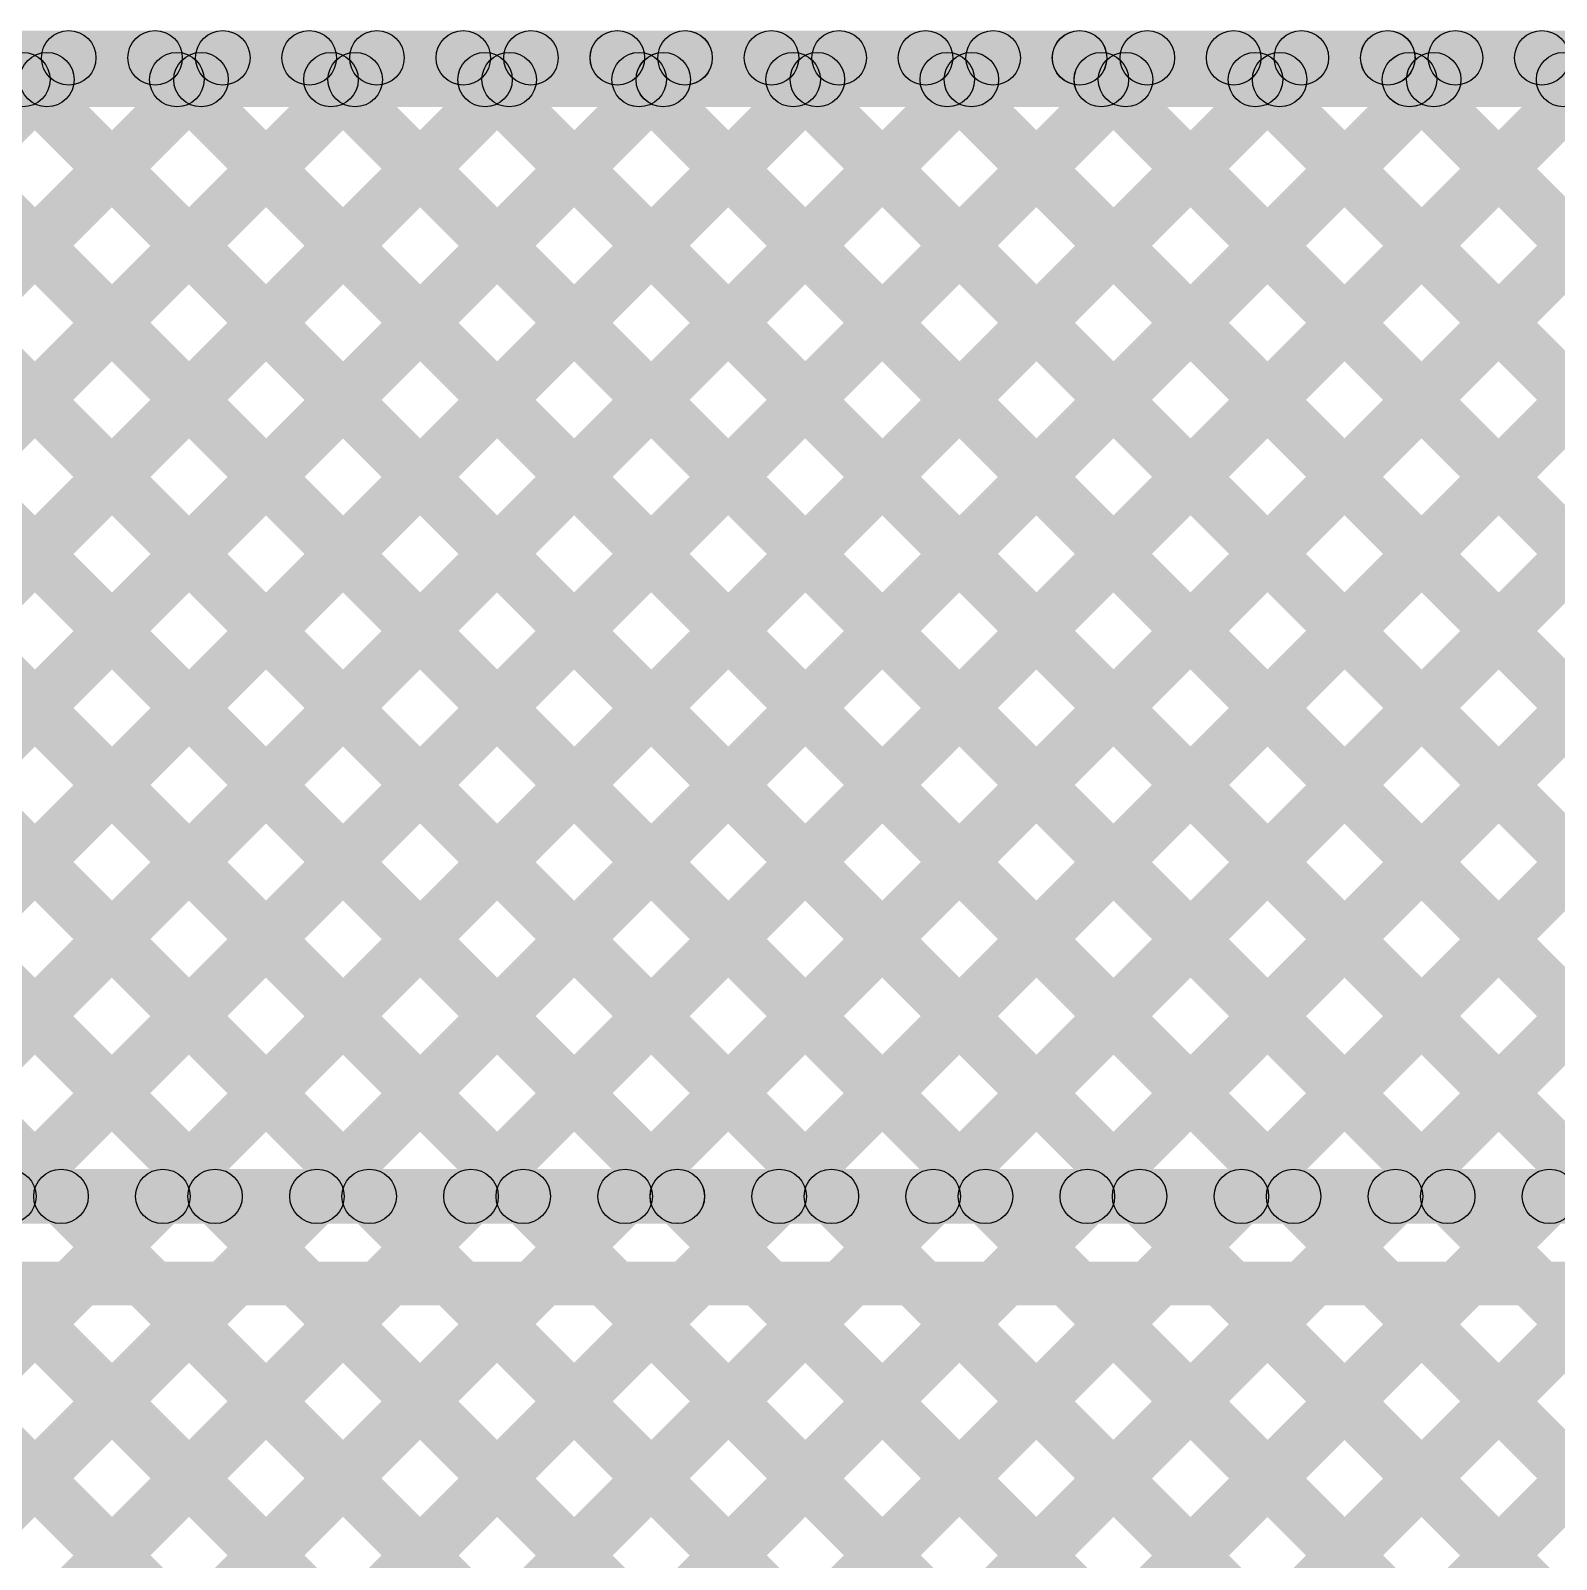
# Model space of a CAD drawing. Header units: millimetres. Extents: x -0.08 to 5.25, y -0.08 to 2.73.
# Drawn here: x 1.4866 to 1.7667, y 2.0134 to 2.294 of the extents above; entities that cross this region are included whole.
import ezdxf

# ---------------------------------------------------------------- set-up
doc = ezdxf.new("R2010")
doc.units = ezdxf.units.MM
doc.header["$MEASUREMENT"] = 0
doc.layers.add('BottomLayer', color=5, linetype='Continuous')
doc.layers.add('TopLayer', color=1, linetype='Continuous')

msp = doc.modelspace()

# ---------------------------------------------------------------- hatches: boundary and pattern name
at = {"layer": 'BottomLayer'}
for points in [[(1.22766, 2.01596), (1.22059, 2.02303), (1.48609, 2.28854), (1.49316, 2.28146)], [(1.22766, 2.01596), (1.22059, 2.02304), (1.48609, 2.28854), (1.49316, 2.28146)], [(1.24181, 2.00182), (1.23473, 2.00889), (1.51438, 2.28854), (1.52145, 2.28146)], [(1.24181, 2.00182), (1.23473, 2.00889), (1.51438, 2.28854), (1.52145, 2.28146)], [(1.25595, 1.98768), (1.24888, 1.99475), (1.54266, 2.28854), (1.54973, 2.28146)], [(1.25595, 1.98768), (1.24888, 1.99475), (1.54266, 2.28854), (1.54973, 2.28146)], [(1.27009, 1.97354), (1.26302, 1.98061), (1.57095, 2.28854), (1.57802, 2.28146)], [(1.27009, 1.97354), (1.26302, 1.98061), (1.57095, 2.28854), (1.57802, 2.28146)], [(1.28423, 1.9594), (1.27716, 1.96647), (1.59923, 2.28854), (1.6063, 2.28146)], [(1.28423, 1.9594), (1.27716, 1.96647), (1.59923, 2.28854), (1.6063, 2.28146)], [(1.29735, 1.94422), (1.29027, 1.9513), (1.62751, 2.28854), (1.63459, 2.28146)], [(1.29735, 1.94422), (1.29027, 1.9513), (1.62751, 2.28854), (1.63458, 2.28146)], [(1.29835, 1.91694), (1.29128, 1.92401), (1.6558, 2.28854), (1.66287, 2.28146)], [(1.29835, 1.91694), (1.29128, 1.92401), (1.6558, 2.28854), (1.66287, 2.28146)], [(1.32615, 1.91646), (1.31908, 1.92354), (1.68408, 2.28854), (1.69115, 2.28146)], [(1.32615, 1.91646), (1.31908, 1.92354), (1.68408, 2.28854), (1.69115, 2.28146)], [(1.35444, 1.91646), (1.34737, 1.92354), (1.71237, 2.28854), (1.71944, 2.28146)], [(1.35444, 1.91646), (1.34737, 1.92354), (1.71237, 2.28854), (1.71944, 2.28146)], [(1.38272, 1.91646), (1.37565, 1.92354), (1.74065, 2.28854), (1.74772, 2.28146)], [(1.38272, 1.91646), (1.37565, 1.92354), (1.74065, 2.28854), (1.74772, 2.28146)], [(1.38753, 2.28), (1.38753, 2.29), (2.18059, 2.29), (2.18059, 2.28)], [(1.38753, 2.28), (1.38753, 2.29), (2.18059, 2.29), (2.18059, 2.28)], [(1.39681, 2.28146), (1.40388, 2.28854), (1.76888, 1.92354), (1.76181, 1.91646)], [(1.39681, 2.28146), (1.40388, 2.28854), (1.76888, 1.92354), (1.76181, 1.91646)], [(1.41101, 1.91646), (1.40394, 1.92354), (1.76894, 2.28854), (1.77601, 2.28146)], [(1.41101, 1.91646), (1.40394, 1.92354), (1.76894, 2.28854), (1.77601, 2.28146)], [(1.42509, 2.28146), (1.43217, 2.28854), (1.79717, 1.92354), (1.79009, 1.91646)], [(1.42509, 2.28146), (1.43216, 2.28854), (1.79716, 1.92354), (1.79009, 1.91646)], [(1.43929, 1.91646), (1.43222, 1.92354), (1.79722, 2.28854), (1.80429, 2.28146)], [(1.43929, 1.91646), (1.43222, 1.92354), (1.79722, 2.28854), (1.80429, 2.28146)], [(1.45338, 2.28146), (1.46045, 2.28854), (1.82545, 1.92354), (1.81838, 1.91646)], [(1.45338, 2.28146), (1.46045, 2.28854), (1.82545, 1.92354), (1.81838, 1.91646)], [(1.46758, 1.91646), (1.4605, 1.92354), (1.8255, 2.28854), (1.83258, 2.28146)], [(1.46757, 1.91646), (1.4605, 1.92354), (1.8255, 2.28854), (1.83257, 2.28146)], [(1.48166, 2.28146), (1.48873, 2.28854), (1.85373, 1.92354), (1.84666, 1.91646)], [(1.48166, 2.28146), (1.48873, 2.28854), (1.85373, 1.92354), (1.84666, 1.91646)], [(1.49586, 1.91646), (1.48879, 1.92354), (1.85379, 2.28854), (1.86086, 2.28146)], [(1.49586, 1.91646), (1.48879, 1.92354), (1.85379, 2.28854), (1.86086, 2.28146)], [(1.50995, 2.28146), (1.51702, 2.28854), (1.88202, 1.92354), (1.87495, 1.91646)], [(1.50995, 2.28146), (1.51702, 2.28854), (1.88202, 1.92354), (1.87495, 1.91646)], [(1.52414, 1.91646), (1.51707, 1.92354), (1.88207, 2.28854), (1.88914, 2.28146)], [(1.52414, 1.91646), (1.51707, 1.92354), (1.88207, 2.28854), (1.88914, 2.28146)], [(1.53823, 2.28146), (1.5453, 2.28854), (1.9103, 1.92354), (1.90323, 1.91646)], [(1.53823, 2.28146), (1.5453, 2.28854), (1.9103, 1.92354), (1.90323, 1.91646)], [(1.55243, 1.91646), (1.54536, 1.92354), (1.91036, 2.28854), (1.91743, 2.28146)], [(1.55243, 1.91646), (1.54536, 1.92354), (1.91036, 2.28854), (1.91743, 2.28146)], [(1.56651, 2.28146), (1.57358, 2.28854), (1.93858, 1.92354), (1.93151, 1.91646)], [(1.56652, 2.28146), (1.57359, 2.28854), (1.93859, 1.92354), (1.93152, 1.91646)], [(1.58071, 1.91646), (1.57364, 1.92354), (1.93864, 2.28854), (1.94571, 2.28146)], [(1.58071, 1.91646), (1.57364, 1.92354), (1.93864, 2.28854), (1.94571, 2.28146)], [(1.5948, 2.28146), (1.60187, 2.28854), (1.96687, 1.92354), (1.9598, 1.91646)], [(1.5948, 2.28146), (1.60187, 2.28854), (1.96687, 1.92354), (1.9598, 1.91646)], [(1.609, 1.91646), (1.60193, 1.92354), (1.96693, 2.28854), (1.974, 2.28146)], [(1.609, 1.91646), (1.60193, 1.92354), (1.96693, 2.28854), (1.974, 2.28146)], [(1.62308, 2.28146), (1.63016, 2.28854), (1.99008, 1.92861), (1.98301, 1.92154)], [(1.62308, 2.28146), (1.63015, 2.28854), (1.99008, 1.92861), (1.98301, 1.92154)], [(1.63728, 1.91646), (1.63021, 1.92354), (1.99521, 2.28854), (2.00228, 2.28146)], [(1.63728, 1.91646), (1.63021, 1.92354), (1.99521, 2.28854), (2.00228, 2.28146)], [(1.65136, 2.28146), (1.65844, 2.28854), (2.00422, 1.94275), (1.99715, 1.93568)], [(1.65137, 2.28146), (1.65844, 2.28854), (2.00422, 1.94275), (1.99715, 1.93568)], [(1.66557, 1.91646), (1.65849, 1.92354), (2.02349, 2.28854), (2.03057, 2.28146)], [(1.66556, 1.91646), (1.65849, 1.92354), (2.02349, 2.28854), (2.03056, 2.28146)], [(1.67965, 2.28146), (1.68672, 2.28854), (2.01837, 1.95689), (2.0113, 1.94982)], [(1.67965, 2.28146), (1.68672, 2.28854), (2.01836, 1.95689), (2.01129, 1.94982)], [(1.70793, 2.28146), (1.715, 2.28854), (2.03251, 1.97103), (2.02544, 1.96396)], [(1.70794, 2.28146), (1.71501, 2.28854), (2.03251, 1.97104), (2.02544, 1.96396)], [(1.73622, 2.28146), (1.74329, 2.28854), (2.04665, 1.98518), (2.03958, 1.97811)], [(1.73622, 2.28146), (1.74329, 2.28854), (2.04665, 1.98518), (2.03958, 1.9781)], [(1.7645, 2.28146), (1.77157, 2.28854), (2.06079, 1.99932), (2.05372, 1.99225)], [(1.76451, 2.28146), (1.77158, 2.28854), (2.06079, 1.99932), (2.05372, 1.99225)], [(1.37626, 2.27373), (1.38333, 2.2808), (1.7406, 1.92354), (1.73353, 1.91646)], [(1.37626, 2.27373), (1.38333, 2.2808), (1.7406, 1.92354), (1.73352, 1.91646)], [(1.36212, 2.25959), (1.36919, 2.26666), (1.71231, 1.92354), (1.70524, 1.91646)], [(1.36212, 2.25959), (1.36919, 2.26666), (1.71231, 1.92354), (1.70524, 1.91646)], [(1.34797, 2.24545), (1.35505, 2.25252), (1.68403, 1.92354), (1.67696, 1.91646)], [(1.34797, 2.24545), (1.35504, 2.25252), (1.68403, 1.92354), (1.67696, 1.91646)], [(1.33383, 2.23131), (1.3409, 2.23838), (1.65574, 1.92354), (1.64867, 1.91646)], [(1.33383, 2.2313), (1.3409, 2.23838), (1.65574, 1.92354), (1.64867, 1.91646)], [(1.31969, 2.21716), (1.32676, 2.22423), (1.62746, 1.92354), (1.62039, 1.91646)], [(1.31969, 2.21716), (1.32676, 2.22423), (1.62746, 1.92354), (1.62039, 1.91646)], [(1.30555, 2.20302), (1.31262, 2.21009), (1.59918, 1.92354), (1.5921, 1.91646)], [(1.30555, 2.20302), (1.31262, 2.21009), (1.59917, 1.92354), (1.5921, 1.91646)]]:
    msp.add_hatch(color=5, dxfattribs=at).paths.add_polyline_path(points)
h = msp.add_hatch(color=5, dxfattribs=at)
edge = h.paths.add_edge_path()
edge.add_arc((1.4852, 2.285), 0.005, 0, 360)
h = msp.add_hatch(color=5, dxfattribs=at)
edge = h.paths.add_edge_path()
edge.add_arc((1.4852, 2.285), 0.005, 0, 360)
h = msp.add_hatch(color=5, dxfattribs=at)
edge = h.paths.add_edge_path()
edge.add_arc((1.48963, 2.285), 0.005, 0, 360)
h = msp.add_hatch(color=5, dxfattribs=at)
edge = h.paths.add_edge_path()
edge.add_arc((1.48963, 2.285), 0.005, 0, 360)
h = msp.add_hatch(color=5, dxfattribs=at)
edge = h.paths.add_edge_path()
edge.add_arc((1.51348, 2.285), 0.005, 0, 360)
h = msp.add_hatch(color=5, dxfattribs=at)
edge = h.paths.add_edge_path()
edge.add_arc((1.51348, 2.285), 0.005, 0, 360)
h = msp.add_hatch(color=5, dxfattribs=at)
edge = h.paths.add_edge_path()
edge.add_arc((1.51791, 2.285), 0.005, 0, 360)
h = msp.add_hatch(color=5, dxfattribs=at)
edge = h.paths.add_edge_path()
edge.add_arc((1.51791, 2.285), 0.005, 0, 360)
h = msp.add_hatch(color=5, dxfattribs=at)
edge = h.paths.add_edge_path()
edge.add_arc((1.54177, 2.285), 0.005, 0, 360)
h = msp.add_hatch(color=5, dxfattribs=at)
edge = h.paths.add_edge_path()
edge.add_arc((1.54177, 2.285), 0.005, 0, 360)
h = msp.add_hatch(color=5, dxfattribs=at)
edge = h.paths.add_edge_path()
edge.add_arc((1.5462, 2.285), 0.005, 0, 360)
h = msp.add_hatch(color=5, dxfattribs=at)
edge = h.paths.add_edge_path()
edge.add_arc((1.5462, 2.285), 0.005, 0, 360)
h = msp.add_hatch(color=5, dxfattribs=at)
edge = h.paths.add_edge_path()
edge.add_arc((1.57005, 2.285), 0.005, 0, 360)
h = msp.add_hatch(color=5, dxfattribs=at)
edge = h.paths.add_edge_path()
edge.add_arc((1.57005, 2.285), 0.005, 0, 360)
h = msp.add_hatch(color=5, dxfattribs=at)
edge = h.paths.add_edge_path()
edge.add_arc((1.57448, 2.285), 0.005, 0, 360)
h = msp.add_hatch(color=5, dxfattribs=at)
edge = h.paths.add_edge_path()
edge.add_arc((1.57448, 2.285), 0.005, 0, 360)
h = msp.add_hatch(color=5, dxfattribs=at)
edge = h.paths.add_edge_path()
edge.add_arc((1.59834, 2.285), 0.005, 0, 360)
h = msp.add_hatch(color=5, dxfattribs=at)
edge = h.paths.add_edge_path()
edge.add_arc((1.59833, 2.285), 0.005, 0, 360)
h = msp.add_hatch(color=5, dxfattribs=at)
edge = h.paths.add_edge_path()
edge.add_arc((1.60277, 2.285), 0.005, 0, 360)
h = msp.add_hatch(color=5, dxfattribs=at)
edge = h.paths.add_edge_path()
edge.add_arc((1.60276, 2.285), 0.005, 0, 360)
h = msp.add_hatch(color=5, dxfattribs=at)
edge = h.paths.add_edge_path()
edge.add_arc((1.62662, 2.285), 0.005, 0, 360)
h = msp.add_hatch(color=5, dxfattribs=at)
edge = h.paths.add_edge_path()
edge.add_arc((1.62662, 2.285), 0.005, 0, 360)
h = msp.add_hatch(color=5, dxfattribs=at)
edge = h.paths.add_edge_path()
edge.add_arc((1.63105, 2.285), 0.005, 0, 360)
h = msp.add_hatch(color=5, dxfattribs=at)
edge = h.paths.add_edge_path()
edge.add_arc((1.63105, 2.285), 0.005, 0, 360)
h = msp.add_hatch(color=5, dxfattribs=at)
edge = h.paths.add_edge_path()
edge.add_arc((1.6549, 2.285), 0.005, 0, 360)
h = msp.add_hatch(color=5, dxfattribs=at)
edge = h.paths.add_edge_path()
edge.add_arc((1.6549, 2.285), 0.005, 0, 360)
h = msp.add_hatch(color=5, dxfattribs=at)
edge = h.paths.add_edge_path()
edge.add_arc((1.65933, 2.285), 0.005, 0, 360)
h = msp.add_hatch(color=5, dxfattribs=at)
edge = h.paths.add_edge_path()
edge.add_arc((1.65933, 2.285), 0.005, 0, 360)
h = msp.add_hatch(color=5, dxfattribs=at)
edge = h.paths.add_edge_path()
edge.add_arc((1.68318, 2.285), 0.005, 0, 360)
h = msp.add_hatch(color=5, dxfattribs=at)
edge = h.paths.add_edge_path()
edge.add_arc((1.68319, 2.285), 0.005, 0, 360)
h = msp.add_hatch(color=5, dxfattribs=at)
edge = h.paths.add_edge_path()
edge.add_arc((1.68762, 2.285), 0.005, 0, 360)
h = msp.add_hatch(color=5, dxfattribs=at)
edge = h.paths.add_edge_path()
edge.add_arc((1.68762, 2.285), 0.005, 0, 360)
h = msp.add_hatch(color=5, dxfattribs=at)
edge = h.paths.add_edge_path()
edge.add_arc((1.71147, 2.285), 0.005, 0, 360)
h = msp.add_hatch(color=5, dxfattribs=at)
edge = h.paths.add_edge_path()
edge.add_arc((1.71147, 2.285), 0.005, 0, 360)
h = msp.add_hatch(color=5, dxfattribs=at)
edge = h.paths.add_edge_path()
edge.add_arc((1.7159, 2.285), 0.005, 0, 360)
h = msp.add_hatch(color=5, dxfattribs=at)
edge = h.paths.add_edge_path()
edge.add_arc((1.7159, 2.285), 0.005, 0, 360)
h = msp.add_hatch(color=5, dxfattribs=at)
edge = h.paths.add_edge_path()
edge.add_arc((1.73975, 2.285), 0.005, 0, 360)
h = msp.add_hatch(color=5, dxfattribs=at)
edge = h.paths.add_edge_path()
edge.add_arc((1.73976, 2.285), 0.005, 0, 360)
h = msp.add_hatch(color=5, dxfattribs=at)
edge = h.paths.add_edge_path()
edge.add_arc((1.74419, 2.285), 0.005, 0, 360)
h = msp.add_hatch(color=5, dxfattribs=at)
edge = h.paths.add_edge_path()
edge.add_arc((1.74419, 2.285), 0.005, 0, 360)
h = msp.add_hatch(color=5, dxfattribs=at)
edge = h.paths.add_edge_path()
edge.add_arc((1.76804, 2.285), 0.005, 0, 360)
h = msp.add_hatch(color=5, dxfattribs=at)
edge = h.paths.add_edge_path()
edge.add_arc((1.76804, 2.285), 0.005, 0, 360)
at = {"layer": 'TopLayer'}
for points in [[(1.17353, 2.284), (1.17353, 2.294), (2.35804, 2.294), (2.35804, 2.284)], [(1.17353, 2.284), (1.17353, 2.294), (2.35804, 2.294), (2.35804, 2.284)], [(1.27967, 2.28546), (1.28674, 2.29254), (1.49574, 2.08354), (1.48867, 2.07646)], [(1.27967, 2.28546), (1.28674, 2.29254), (1.49574, 2.08354), (1.48867, 2.07646)], [(1.28816, 2.07646), (1.28109, 2.08354), (1.49009, 2.29254), (1.49716, 2.28546)], [(1.28816, 2.07646), (1.28109, 2.08354), (1.49009, 2.29254), (1.49716, 2.28546)], [(1.30796, 2.28546), (1.31503, 2.29254), (1.52403, 2.08354), (1.51696, 2.07646)], [(1.30796, 2.28546), (1.31503, 2.29254), (1.52403, 2.08354), (1.51696, 2.07646)], [(1.31645, 2.07646), (1.30938, 2.08354), (1.51838, 2.29254), (1.52545, 2.28546)], [(1.31645, 2.07646), (1.30938, 2.08354), (1.51838, 2.29254), (1.52545, 2.28546)], [(1.33624, 2.28546), (1.34331, 2.29254), (1.55231, 2.08354), (1.54524, 2.07646)], [(1.33624, 2.28546), (1.34331, 2.29254), (1.55231, 2.08354), (1.54524, 2.07646)], [(1.34473, 2.07646), (1.33766, 2.08354), (1.54666, 2.29254), (1.55373, 2.28546)], [(1.34473, 2.07646), (1.33766, 2.08354), (1.54666, 2.29254), (1.55373, 2.28546)], [(1.36452, 2.28546), (1.3716, 2.29254), (1.5806, 2.08354), (1.57352, 2.07646)], [(1.36453, 2.28546), (1.3716, 2.29254), (1.5806, 2.08354), (1.57353, 2.07646)], [(1.37302, 2.07646), (1.36595, 2.08354), (1.57495, 2.29254), (1.58202, 2.28546)], [(1.37302, 2.07646), (1.36595, 2.08354), (1.57495, 2.29254), (1.58202, 2.28546)], [(1.39281, 2.28546), (1.39988, 2.29254), (1.60888, 2.08354), (1.60181, 2.07646)], [(1.39281, 2.28546), (1.39988, 2.29254), (1.60888, 2.08354), (1.60181, 2.07646)], [(1.4013, 2.07646), (1.39423, 2.08354), (1.60323, 2.29254), (1.6103, 2.28546)], [(1.4013, 2.07646), (1.39423, 2.08354), (1.60323, 2.29254), (1.6103, 2.28546)], [(1.42109, 2.28546), (1.42817, 2.29254), (1.63717, 2.08354), (1.63009, 2.07646)], [(1.42109, 2.28546), (1.42816, 2.29254), (1.63716, 2.08354), (1.63009, 2.07646)], [(1.42959, 2.07646), (1.42251, 2.08354), (1.63151, 2.29254), (1.63859, 2.28546)], [(1.42958, 2.07646), (1.42251, 2.08354), (1.63151, 2.29254), (1.63858, 2.28546)], [(1.44938, 2.28546), (1.45645, 2.29254), (1.66545, 2.08354), (1.65838, 2.07646)], [(1.44938, 2.28546), (1.45645, 2.29254), (1.66545, 2.08354), (1.65838, 2.07646)], [(1.45787, 2.07646), (1.4508, 2.08354), (1.6598, 2.29254), (1.66687, 2.28546)], [(1.45787, 2.07646), (1.4508, 2.08354), (1.6598, 2.29254), (1.66687, 2.28546)], [(1.47766, 2.28546), (1.48473, 2.29254), (1.69373, 2.08354), (1.68666, 2.07646)], [(1.47766, 2.28546), (1.48473, 2.29254), (1.69373, 2.08354), (1.68666, 2.07646)], [(1.48615, 2.07646), (1.47908, 2.08354), (1.68808, 2.29254), (1.69515, 2.28546)], [(1.48615, 2.07646), (1.47908, 2.08354), (1.68808, 2.29254), (1.69515, 2.28546)], [(1.50595, 2.28546), (1.51302, 2.29254), (1.72202, 2.08354), (1.71495, 2.07646)], [(1.50595, 2.28546), (1.51302, 2.29254), (1.72202, 2.08354), (1.71495, 2.07646)], [(1.51444, 2.07646), (1.50737, 2.08354), (1.71637, 2.29254), (1.72344, 2.28546)], [(1.51444, 2.07646), (1.50737, 2.08354), (1.71637, 2.29254), (1.72344, 2.28546)], [(1.53423, 2.28546), (1.5413, 2.29254), (1.7503, 2.08354), (1.74323, 2.07646)], [(1.53423, 2.28546), (1.5413, 2.29254), (1.7503, 2.08354), (1.74323, 2.07646)], [(1.54272, 2.07646), (1.53565, 2.08354), (1.74465, 2.29254), (1.75172, 2.28546)], [(1.54272, 2.07646), (1.53565, 2.08354), (1.74465, 2.29254), (1.75172, 2.28546)], [(1.56251, 2.28546), (1.56958, 2.29254), (1.77858, 2.08354), (1.77151, 2.07646)], [(1.56252, 2.28546), (1.56959, 2.29254), (1.77859, 2.08354), (1.77152, 2.07646)], [(1.57101, 2.07646), (1.56394, 2.08354), (1.77294, 2.29254), (1.78001, 2.28546)], [(1.57101, 2.07646), (1.56394, 2.08354), (1.77294, 2.29254), (1.78001, 2.28546)], [(1.5908, 2.28546), (1.59787, 2.29254), (1.80687, 2.08354), (1.7998, 2.07646)], [(1.5908, 2.28546), (1.59787, 2.29254), (1.80687, 2.08354), (1.7998, 2.07646)], [(1.59929, 2.07646), (1.59222, 2.08354), (1.80122, 2.29254), (1.80829, 2.28546)], [(1.59929, 2.07646), (1.59222, 2.08354), (1.80122, 2.29254), (1.80829, 2.28546)], [(1.61908, 2.28546), (1.62616, 2.29254), (1.83516, 2.08354), (1.82808, 2.07646)], [(1.61908, 2.28546), (1.62615, 2.29254), (1.83515, 2.08354), (1.82808, 2.07646)], [(1.62758, 2.07646), (1.6205, 2.08354), (1.8295, 2.29254), (1.83658, 2.28546)], [(1.62757, 2.07646), (1.6205, 2.08354), (1.8295, 2.29254), (1.83657, 2.28546)], [(1.64736, 2.28546), (1.65444, 2.29254), (1.86344, 2.08354), (1.85636, 2.07646)], [(1.64737, 2.28546), (1.65444, 2.29254), (1.86344, 2.08354), (1.85637, 2.07646)], [(1.65586, 2.07646), (1.64879, 2.08354), (1.85779, 2.29254), (1.86486, 2.28546)], [(1.65586, 2.07646), (1.64879, 2.08354), (1.85779, 2.29254), (1.86486, 2.28546)], [(1.67565, 2.28546), (1.68272, 2.29254), (1.89172, 2.08354), (1.88465, 2.07646)], [(1.67565, 2.28546), (1.68272, 2.29254), (1.89172, 2.08354), (1.88465, 2.07646)], [(1.68414, 2.07646), (1.67707, 2.08354), (1.88607, 2.29254), (1.89314, 2.28546)], [(1.68414, 2.07646), (1.67707, 2.08354), (1.88607, 2.29254), (1.89314, 2.28546)], [(1.70393, 2.28546), (1.711, 2.29254), (1.92, 2.08354), (1.91293, 2.07646)], [(1.70394, 2.28546), (1.71101, 2.29254), (1.92001, 2.08354), (1.91294, 2.07646)], [(1.71243, 2.07646), (1.70536, 2.08354), (1.91436, 2.29254), (1.92143, 2.28546)], [(1.71243, 2.07646), (1.70536, 2.08354), (1.91436, 2.29254), (1.92143, 2.28546)], [(1.73222, 2.28546), (1.73929, 2.29254), (1.94829, 2.08354), (1.94122, 2.07646)], [(1.73222, 2.28546), (1.73929, 2.29254), (1.94829, 2.08354), (1.94122, 2.07646)], [(1.74071, 2.07646), (1.73364, 2.08354), (1.94264, 2.29254), (1.94971, 2.28546)], [(1.74071, 2.07646), (1.73364, 2.08354), (1.94264, 2.29254), (1.94971, 2.28546)], [(1.7605, 2.28546), (1.76757, 2.29254), (1.97657, 2.08354), (1.9695, 2.07646)], [(1.76051, 2.28546), (1.76758, 2.29254), (1.97658, 2.08354), (1.96951, 2.07646)], [(1.769, 2.07646), (1.76193, 2.08354), (1.97093, 2.29254), (1.978, 2.28546)], [(1.769, 2.07646), (1.76193, 2.08354), (1.97093, 2.29254), (1.978, 2.28546)], [(1.156, 2.075), (1.156, 2.085), (2.135, 2.085), (2.135, 2.075)], [(1.156, 2.075), (1.156, 2.085), (2.135, 2.085), (2.135, 2.075)], [(1.156, 2.06), (1.156, 2.068), (2.60547, 2.068), (2.60547, 2.06)]]:
    msp.add_hatch(color=1, dxfattribs=at).paths.add_polyline_path(points)
h = msp.add_hatch(color=1, dxfattribs=at)
edge = h.paths.add_edge_path()
edge.add_arc((1.49363, 2.289), 0.005, 0, 360)
h = msp.add_hatch(color=1, dxfattribs=at)
edge = h.paths.add_edge_path()
edge.add_arc((1.49363, 2.289), 0.005, 0, 360)
h = msp.add_hatch(color=1, dxfattribs=at)
edge = h.paths.add_edge_path()
edge.add_arc((1.50948, 2.289), 0.005, 0, 360)
h = msp.add_hatch(color=1, dxfattribs=at)
edge = h.paths.add_edge_path()
edge.add_arc((1.50948, 2.289), 0.005, 0, 360)
h = msp.add_hatch(color=1, dxfattribs=at)
edge = h.paths.add_edge_path()
edge.add_arc((1.52191, 2.289), 0.005, 0, 360)
h = msp.add_hatch(color=1, dxfattribs=at)
edge = h.paths.add_edge_path()
edge.add_arc((1.52191, 2.289), 0.005, 0, 360)
h = msp.add_hatch(color=1, dxfattribs=at)
edge = h.paths.add_edge_path()
edge.add_arc((1.53777, 2.289), 0.005, 0, 360)
h = msp.add_hatch(color=1, dxfattribs=at)
edge = h.paths.add_edge_path()
edge.add_arc((1.53777, 2.289), 0.005, 0, 360)
h = msp.add_hatch(color=1, dxfattribs=at)
edge = h.paths.add_edge_path()
edge.add_arc((1.5502, 2.289), 0.005, 0, 360)
h = msp.add_hatch(color=1, dxfattribs=at)
edge = h.paths.add_edge_path()
edge.add_arc((1.5502, 2.289), 0.005, 0, 360)
h = msp.add_hatch(color=1, dxfattribs=at)
edge = h.paths.add_edge_path()
edge.add_arc((1.56605, 2.289), 0.005, 0, 360)
h = msp.add_hatch(color=1, dxfattribs=at)
edge = h.paths.add_edge_path()
edge.add_arc((1.56605, 2.289), 0.005, 0, 360)
h = msp.add_hatch(color=1, dxfattribs=at)
edge = h.paths.add_edge_path()
edge.add_arc((1.57848, 2.289), 0.005, 0, 360)
h = msp.add_hatch(color=1, dxfattribs=at)
edge = h.paths.add_edge_path()
edge.add_arc((1.57848, 2.289), 0.005, 0, 360)
h = msp.add_hatch(color=1, dxfattribs=at)
edge = h.paths.add_edge_path()
edge.add_arc((1.59434, 2.289), 0.005, 0, 360)
h = msp.add_hatch(color=1, dxfattribs=at)
edge = h.paths.add_edge_path()
edge.add_arc((1.59433, 2.289), 0.005, 0, 360)
h = msp.add_hatch(color=1, dxfattribs=at)
edge = h.paths.add_edge_path()
edge.add_arc((1.60677, 2.289), 0.005, 0, 360)
h = msp.add_hatch(color=1, dxfattribs=at)
edge = h.paths.add_edge_path()
edge.add_arc((1.60676, 2.289), 0.005, 0, 360)
h = msp.add_hatch(color=1, dxfattribs=at)
edge = h.paths.add_edge_path()
edge.add_arc((1.62262, 2.289), 0.005, 0, 360)
h = msp.add_hatch(color=1, dxfattribs=at)
edge = h.paths.add_edge_path()
edge.add_arc((1.62262, 2.289), 0.005, 0, 360)
h = msp.add_hatch(color=1, dxfattribs=at)
edge = h.paths.add_edge_path()
edge.add_arc((1.63505, 2.289), 0.005, 0, 360)
h = msp.add_hatch(color=1, dxfattribs=at)
edge = h.paths.add_edge_path()
edge.add_arc((1.63505, 2.289), 0.005, 0, 360)
h = msp.add_hatch(color=1, dxfattribs=at)
edge = h.paths.add_edge_path()
edge.add_arc((1.6509, 2.289), 0.005, 0, 360)
h = msp.add_hatch(color=1, dxfattribs=at)
edge = h.paths.add_edge_path()
edge.add_arc((1.6509, 2.289), 0.005, 0, 360)
h = msp.add_hatch(color=1, dxfattribs=at)
edge = h.paths.add_edge_path()
edge.add_arc((1.66333, 2.289), 0.005, 0, 360)
h = msp.add_hatch(color=1, dxfattribs=at)
edge = h.paths.add_edge_path()
edge.add_arc((1.66333, 2.289), 0.005, 0, 360)
h = msp.add_hatch(color=1, dxfattribs=at)
edge = h.paths.add_edge_path()
edge.add_arc((1.67918, 2.289), 0.005, 0, 360)
h = msp.add_hatch(color=1, dxfattribs=at)
edge = h.paths.add_edge_path()
edge.add_arc((1.67919, 2.289), 0.005, 0, 360)
h = msp.add_hatch(color=1, dxfattribs=at)
edge = h.paths.add_edge_path()
edge.add_arc((1.69162, 2.289), 0.005, 0, 360)
h = msp.add_hatch(color=1, dxfattribs=at)
edge = h.paths.add_edge_path()
edge.add_arc((1.69162, 2.289), 0.005, 0, 360)
h = msp.add_hatch(color=1, dxfattribs=at)
edge = h.paths.add_edge_path()
edge.add_arc((1.70747, 2.289), 0.005, 0, 360)
h = msp.add_hatch(color=1, dxfattribs=at)
edge = h.paths.add_edge_path()
edge.add_arc((1.70747, 2.289), 0.005, 0, 360)
h = msp.add_hatch(color=1, dxfattribs=at)
edge = h.paths.add_edge_path()
edge.add_arc((1.7199, 2.289), 0.005, 0, 360)
h = msp.add_hatch(color=1, dxfattribs=at)
edge = h.paths.add_edge_path()
edge.add_arc((1.7199, 2.289), 0.005, 0, 360)
h = msp.add_hatch(color=1, dxfattribs=at)
edge = h.paths.add_edge_path()
edge.add_arc((1.73575, 2.289), 0.005, 0, 360)
h = msp.add_hatch(color=1, dxfattribs=at)
edge = h.paths.add_edge_path()
edge.add_arc((1.73576, 2.289), 0.005, 0, 360)
h = msp.add_hatch(color=1, dxfattribs=at)
edge = h.paths.add_edge_path()
edge.add_arc((1.74819, 2.289), 0.005, 0, 360)
h = msp.add_hatch(color=1, dxfattribs=at)
edge = h.paths.add_edge_path()
edge.add_arc((1.74819, 2.289), 0.005, 0, 360)
h = msp.add_hatch(color=1, dxfattribs=at)
edge = h.paths.add_edge_path()
edge.add_arc((1.76404, 2.289), 0.005, 0, 360)
h = msp.add_hatch(color=1, dxfattribs=at)
edge = h.paths.add_edge_path()
edge.add_arc((1.76404, 2.289), 0.005, 0, 360)
h = msp.add_hatch(color=1, dxfattribs=at)
edge = h.paths.add_edge_path()
edge.add_arc((1.48262, 2.08), 0.005, 0, 360)
h = msp.add_hatch(color=1, dxfattribs=at)
edge = h.paths.add_edge_path()
edge.add_arc((1.48262, 2.08), 0.005, 0, 360)
h = msp.add_hatch(color=1, dxfattribs=at)
edge = h.paths.add_edge_path()
edge.add_arc((1.49221, 2.08), 0.005, 0, 360)
h = msp.add_hatch(color=1, dxfattribs=at)
edge = h.paths.add_edge_path()
edge.add_arc((1.49221, 2.08), 0.005, 0, 360)
h = msp.add_hatch(color=1, dxfattribs=at)
edge = h.paths.add_edge_path()
edge.add_arc((1.5109, 2.08), 0.005, 0, 360)
h = msp.add_hatch(color=1, dxfattribs=at)
edge = h.paths.add_edge_path()
edge.add_arc((1.5109, 2.08), 0.005, 0, 360)
h = msp.add_hatch(color=1, dxfattribs=at)
edge = h.paths.add_edge_path()
edge.add_arc((1.52049, 2.08), 0.005, 0, 360)
h = msp.add_hatch(color=1, dxfattribs=at)
edge = h.paths.add_edge_path()
edge.add_arc((1.52049, 2.08), 0.005, 0, 360)
h = msp.add_hatch(color=1, dxfattribs=at)
edge = h.paths.add_edge_path()
edge.add_arc((1.53919, 2.08), 0.005, 0, 360)
h = msp.add_hatch(color=1, dxfattribs=at)
edge = h.paths.add_edge_path()
edge.add_arc((1.53919, 2.08), 0.005, 0, 360)
h = msp.add_hatch(color=1, dxfattribs=at)
edge = h.paths.add_edge_path()
edge.add_arc((1.54878, 2.08), 0.005, 0, 360)
h = msp.add_hatch(color=1, dxfattribs=at)
edge = h.paths.add_edge_path()
edge.add_arc((1.54878, 2.08), 0.005, 0, 360)
h = msp.add_hatch(color=1, dxfattribs=at)
edge = h.paths.add_edge_path()
edge.add_arc((1.56747, 2.08), 0.005, 0, 360)
h = msp.add_hatch(color=1, dxfattribs=at)
edge = h.paths.add_edge_path()
edge.add_arc((1.56747, 2.08), 0.005, 0, 360)
h = msp.add_hatch(color=1, dxfattribs=at)
edge = h.paths.add_edge_path()
edge.add_arc((1.57706, 2.08), 0.005, 0, 360)
h = msp.add_hatch(color=1, dxfattribs=at)
edge = h.paths.add_edge_path()
edge.add_arc((1.57706, 2.08), 0.005, 0, 360)
h = msp.add_hatch(color=1, dxfattribs=at)
edge = h.paths.add_edge_path()
edge.add_arc((1.59576, 2.08), 0.005, 0, 360)
h = msp.add_hatch(color=1, dxfattribs=at)
edge = h.paths.add_edge_path()
edge.add_arc((1.59576, 2.08), 0.005, 0, 360)
h = msp.add_hatch(color=1, dxfattribs=at)
edge = h.paths.add_edge_path()
edge.add_arc((1.60535, 2.08), 0.005, 0, 360)
h = msp.add_hatch(color=1, dxfattribs=at)
edge = h.paths.add_edge_path()
edge.add_arc((1.60534, 2.08), 0.005, 0, 360)
h = msp.add_hatch(color=1, dxfattribs=at)
edge = h.paths.add_edge_path()
edge.add_arc((1.62404, 2.08), 0.005, 0, 360)
h = msp.add_hatch(color=1, dxfattribs=at)
edge = h.paths.add_edge_path()
edge.add_arc((1.62404, 2.08), 0.005, 0, 360)
h = msp.add_hatch(color=1, dxfattribs=at)
edge = h.paths.add_edge_path()
edge.add_arc((1.63363, 2.08), 0.005, 0, 360)
h = msp.add_hatch(color=1, dxfattribs=at)
edge = h.paths.add_edge_path()
edge.add_arc((1.63363, 2.08), 0.005, 0, 360)
h = msp.add_hatch(color=1, dxfattribs=at)
edge = h.paths.add_edge_path()
edge.add_arc((1.65232, 2.08), 0.005, 0, 360)
h = msp.add_hatch(color=1, dxfattribs=at)
edge = h.paths.add_edge_path()
edge.add_arc((1.65232, 2.08), 0.005, 0, 360)
h = msp.add_hatch(color=1, dxfattribs=at)
edge = h.paths.add_edge_path()
edge.add_arc((1.66191, 2.08), 0.005, 0, 360)
h = msp.add_hatch(color=1, dxfattribs=at)
edge = h.paths.add_edge_path()
edge.add_arc((1.66191, 2.08), 0.005, 0, 360)
h = msp.add_hatch(color=1, dxfattribs=at)
edge = h.paths.add_edge_path()
edge.add_arc((1.68061, 2.08), 0.005, 0, 360)
h = msp.add_hatch(color=1, dxfattribs=at)
edge = h.paths.add_edge_path()
edge.add_arc((1.68061, 2.08), 0.005, 0, 360)
h = msp.add_hatch(color=1, dxfattribs=at)
edge = h.paths.add_edge_path()
edge.add_arc((1.6902, 2.08), 0.005, 0, 360)
h = msp.add_hatch(color=1, dxfattribs=at)
edge = h.paths.add_edge_path()
edge.add_arc((1.6902, 2.08), 0.005, 0, 360)
h = msp.add_hatch(color=1, dxfattribs=at)
edge = h.paths.add_edge_path()
edge.add_arc((1.70889, 2.08), 0.005, 0, 360)
h = msp.add_hatch(color=1, dxfattribs=at)
edge = h.paths.add_edge_path()
edge.add_arc((1.70889, 2.08), 0.005, 0, 360)
h = msp.add_hatch(color=1, dxfattribs=at)
edge = h.paths.add_edge_path()
edge.add_arc((1.71848, 2.08), 0.005, 0, 360)
h = msp.add_hatch(color=1, dxfattribs=at)
edge = h.paths.add_edge_path()
edge.add_arc((1.71848, 2.08), 0.005, 0, 360)
h = msp.add_hatch(color=1, dxfattribs=at)
edge = h.paths.add_edge_path()
edge.add_arc((1.73718, 2.08), 0.005, 0, 360)
h = msp.add_hatch(color=1, dxfattribs=at)
edge = h.paths.add_edge_path()
edge.add_arc((1.73718, 2.08), 0.005, 0, 360)
h = msp.add_hatch(color=1, dxfattribs=at)
edge = h.paths.add_edge_path()
edge.add_arc((1.74677, 2.08), 0.005, 0, 360)
h = msp.add_hatch(color=1, dxfattribs=at)
edge = h.paths.add_edge_path()
edge.add_arc((1.74677, 2.08), 0.005, 0, 360)
h = msp.add_hatch(color=1, dxfattribs=at)
edge = h.paths.add_edge_path()
edge.add_arc((1.76546, 2.08), 0.005, 0, 360)
h = msp.add_hatch(color=1, dxfattribs=at)
edge = h.paths.add_edge_path()
edge.add_arc((1.76546, 2.08), 0.005, 0, 360)

# ---------------------------------------------------------------- linework, layer by layer
at = {"layer": 'BottomLayer'}
for centre in [(1.4852, 2.285), (1.4852, 2.285), (1.48963, 2.285), (1.48963, 2.285), (1.51348, 2.285), (1.51348, 2.285), (1.51791, 2.285), (1.51791, 2.285), (1.54177, 2.285), (1.54177, 2.285), (1.5462, 2.285), (1.5462, 2.285), (1.57005, 2.285), (1.57005, 2.285), (1.57448, 2.285), (1.57448, 2.285), (1.59833, 2.285), (1.59834, 2.285), (1.60276, 2.285), (1.60277, 2.285), (1.62662, 2.285), (1.62662, 2.285), (1.63105, 2.285), (1.63105, 2.285), (1.6549, 2.285), (1.6549, 2.285), (1.65933, 2.285), (1.65933, 2.285), (1.68318, 2.285), (1.68319, 2.285), (1.68762, 2.285), (1.68762, 2.285), (1.71147, 2.285), (1.71147, 2.285), (1.7159, 2.285), (1.7159, 2.285), (1.73975, 2.285), (1.73976, 2.285), (1.74419, 2.285), (1.74419, 2.285), (1.76804, 2.285), (1.76804, 2.285)]:
    msp.add_circle(centre, 0.005, dxfattribs=at)
at = {"layer": 'TopLayer'}
for centre in [(1.49363, 2.289), (1.49363, 2.289), (1.50948, 2.289), (1.50948, 2.289), (1.52191, 2.289), (1.52191, 2.289), (1.53777, 2.289), (1.53777, 2.289), (1.5502, 2.289), (1.5502, 2.289), (1.56605, 2.289), (1.56605, 2.289), (1.57848, 2.289), (1.57848, 2.289), (1.59433, 2.289), (1.59434, 2.289), (1.60676, 2.289), (1.60677, 2.289), (1.62262, 2.289), (1.62262, 2.289), (1.63505, 2.289), (1.63505, 2.289), (1.6509, 2.289), (1.6509, 2.289), (1.66333, 2.289), (1.66333, 2.289), (1.67918, 2.289), (1.67919, 2.289), (1.69162, 2.289), (1.69162, 2.289), (1.70747, 2.289), (1.70747, 2.289), (1.7199, 2.289), (1.7199, 2.289), (1.73575, 2.289), (1.73576, 2.289), (1.74819, 2.289), (1.74819, 2.289), (1.76404, 2.289), (1.76404, 2.289), (1.48262, 2.08), (1.48262, 2.08), (1.49221, 2.08), (1.49221, 2.08), (1.5109, 2.08), (1.5109, 2.08), (1.52049, 2.08), (1.52049, 2.08), (1.53919, 2.08), (1.53919, 2.08), (1.54878, 2.08), (1.54878, 2.08), (1.56747, 2.08), (1.56747, 2.08), (1.57706, 2.08), (1.57706, 2.08), (1.59576, 2.08), (1.59576, 2.08), (1.60534, 2.08), (1.60535, 2.08), (1.62404, 2.08), (1.62404, 2.08), (1.63363, 2.08), (1.63363, 2.08), (1.65232, 2.08), (1.65232, 2.08), (1.66191, 2.08), (1.66191, 2.08), (1.68061, 2.08), (1.68061, 2.08), (1.6902, 2.08), (1.6902, 2.08), (1.70889, 2.08), (1.70889, 2.08), (1.71848, 2.08), (1.71848, 2.08), (1.73718, 2.08), (1.73718, 2.08), (1.74677, 2.08), (1.74677, 2.08), (1.76546, 2.08), (1.76546, 2.08)]:
    msp.add_circle(centre, 0.005, dxfattribs=at)

doc.saveas('drawing.dxf')
